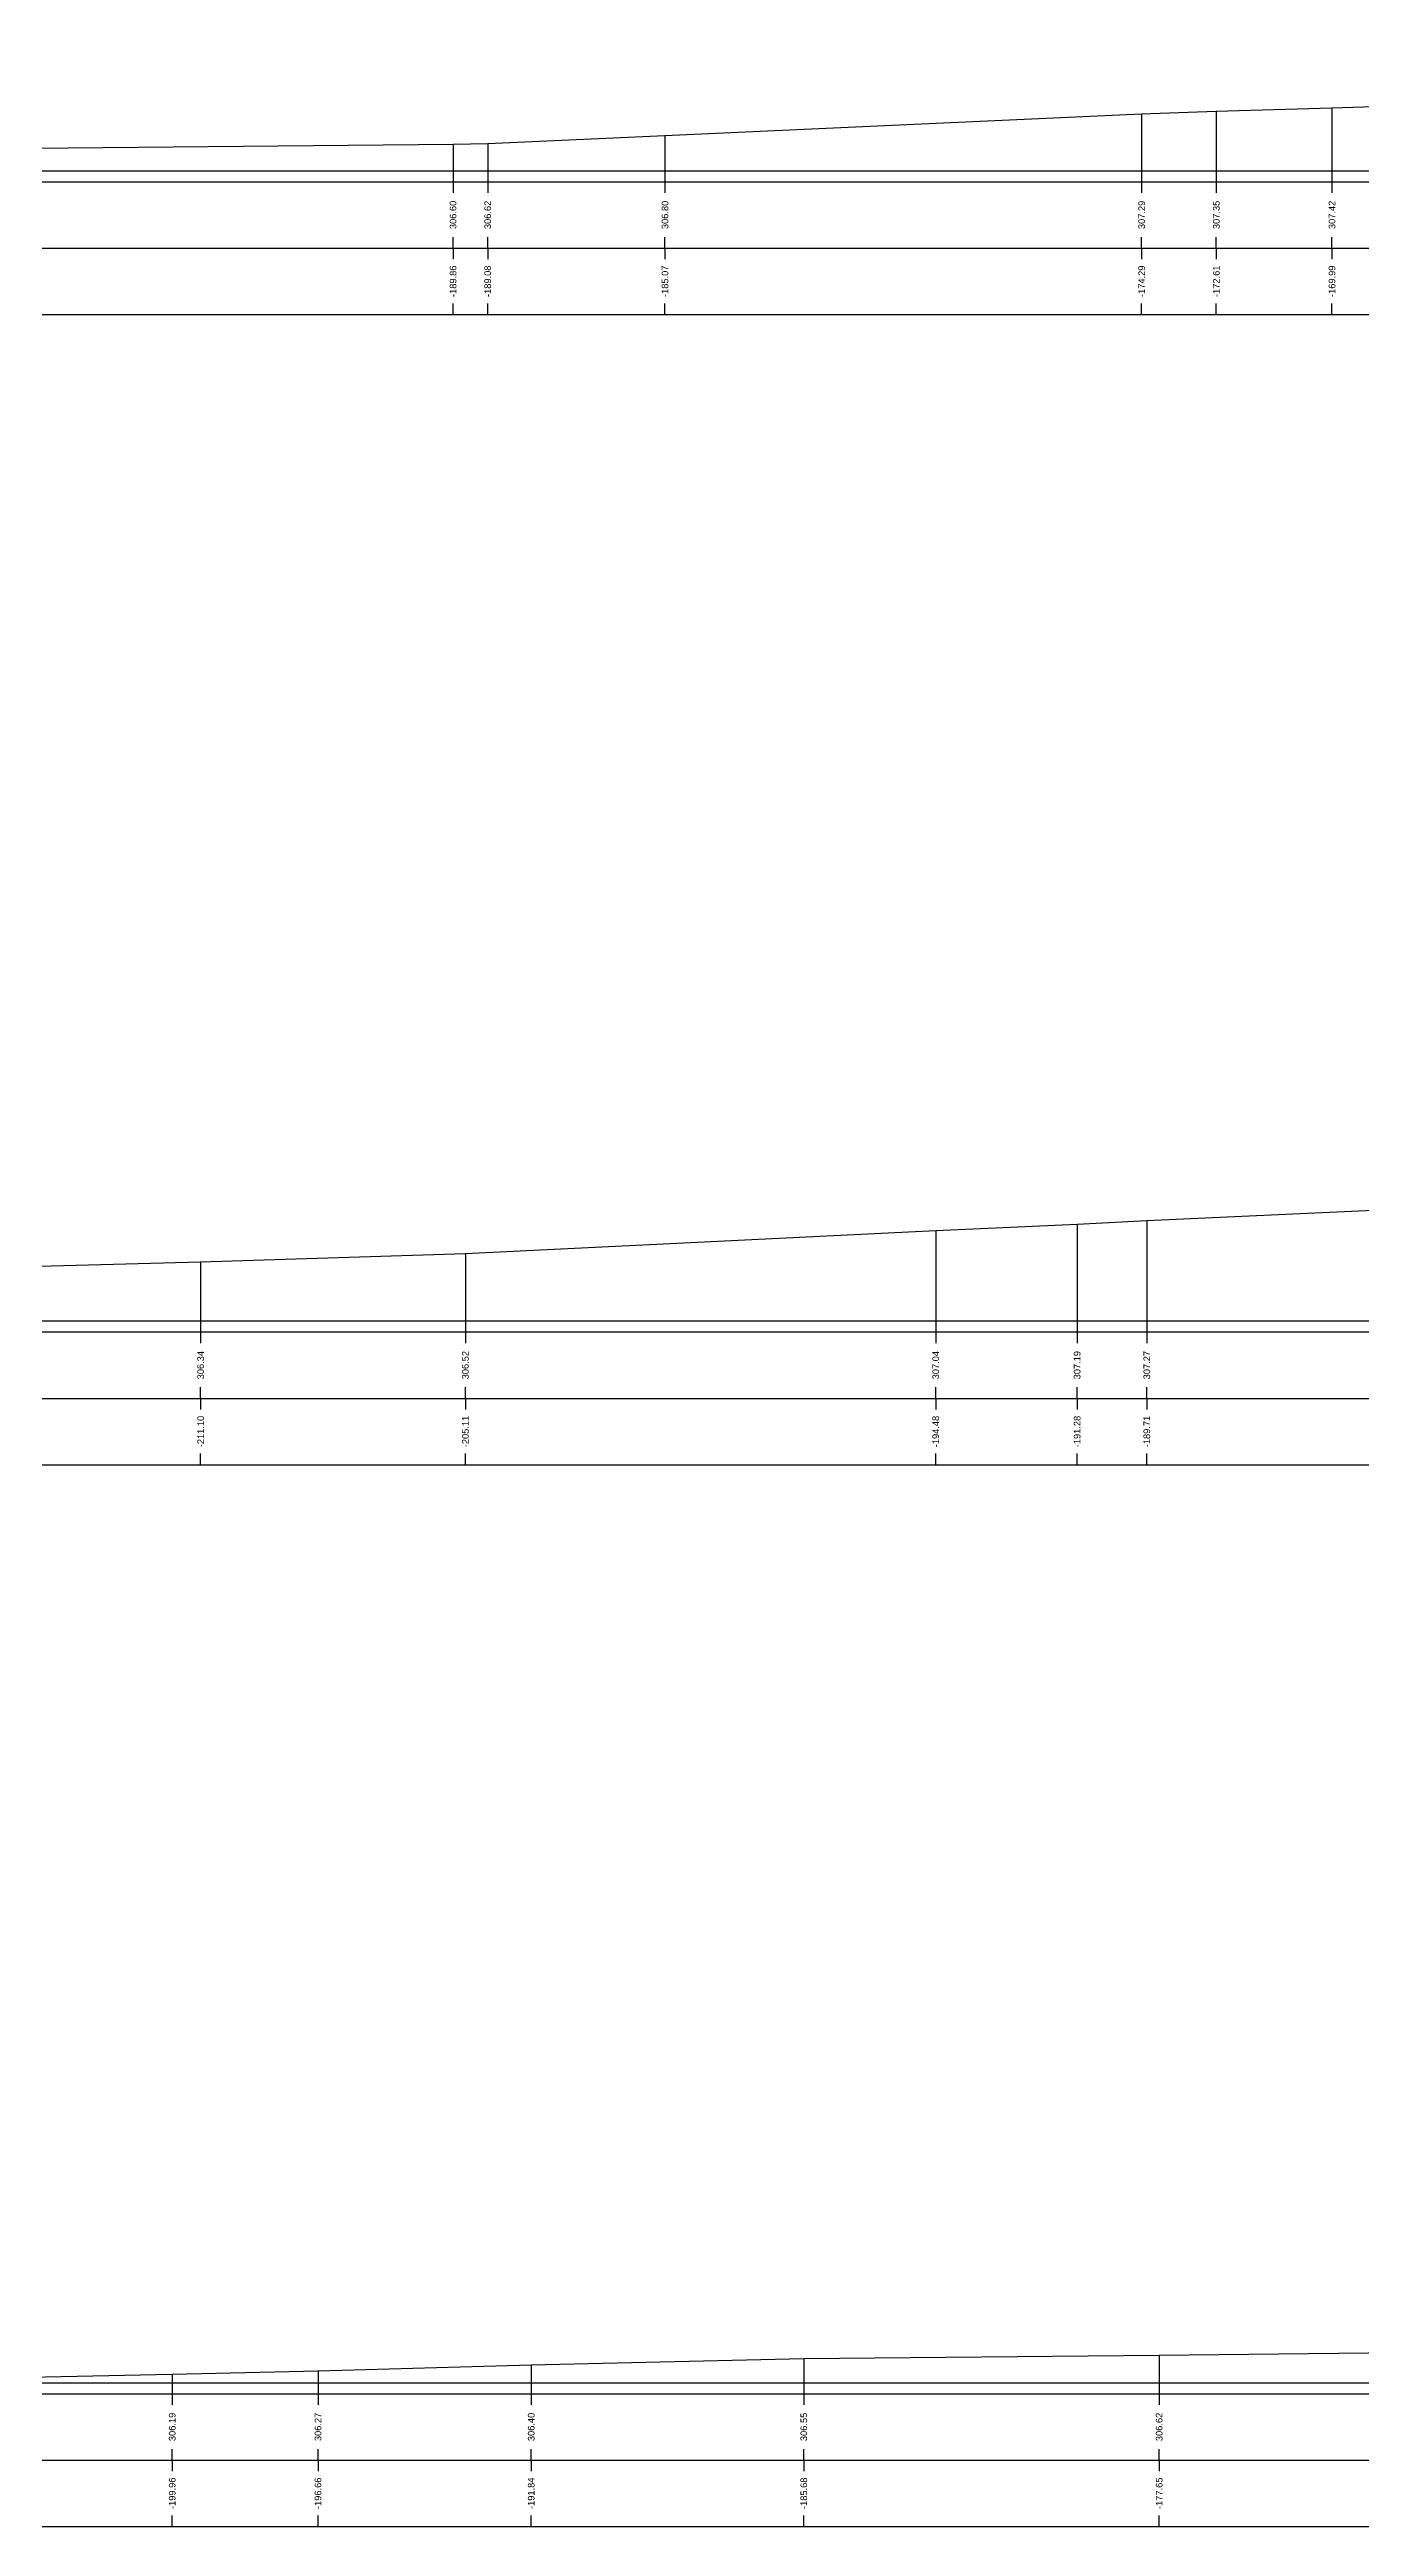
# Model space of a CAD drawing. Header units: millimetres. Extents: x -170 to 301, y 153 to 290.
# Drawn here: x -52 to -22.3, y 227.8 to 283.7 of the extents above; entities that cross this region are included whole.
import ezdxf
from ezdxf.enums import TextEntityAlignment as Align

# ---------------------------------------------------------------- set-up
doc = ezdxf.new("R2010")
doc.units = ezdxf.units.MM
doc.styles.get("Standard").update_dxf_attribs({"font": 'arial.ttf'})

msp = doc.modelspace()

# ---------------------------------------------------------------- linework, layer by layer
at = {"layer": 'band'}
for p, q in [((-42.857, 280.75), (-42.857, 280.5)), ((-42.074, 280.75), (-42.074, 280.5)), ((-38.067, 280.75), (-38.067, 280.5)), ((-27.292, 280.75), (-27.292, 280.5)), ((-25.604, 280.75), (-25.604, 280.5)), ((-22.99, 280.75), (-22.99, 280.5)), ((-42.857, 279.25), (-42.857, 279.5)), ((-42.074, 279.25), (-42.074, 279.5)), ((-38.067, 279.25), (-38.067, 279.5)), ((-27.292, 279.25), (-27.292, 279.5)), ((-25.604, 279.25), (-25.604, 279.5)), ((-22.99, 279.25), (-22.99, 279.5)), ((-42.857, 279.25), (-42.857, 279)), ((-42.074, 279.25), (-42.074, 279)), ((-38.067, 279.25), (-38.067, 279)), ((-27.292, 279.25), (-27.292, 279)), ((-25.604, 279.25), (-25.604, 279)), ((-22.99, 279.25), (-22.99, 279)), ((-42.857, 277.75), (-42.857, 278)), ((-42.074, 277.75), (-42.074, 278)), ((-38.067, 277.75), (-38.067, 278)), ((-27.292, 277.75), (-27.292, 278)), ((-25.604, 277.75), (-25.604, 278)), ((-22.99, 277.75), (-22.99, 278)), ((-48.563, 254.75), (-48.563, 254.5)), ((-42.579, 254.75), (-42.579, 254.5)), ((-31.946, 254.75), (-31.946, 254.5)), ((-28.75, 254.75), (-28.75, 254.5)), ((-27.175, 254.75), (-27.175, 254.5)), ((-48.563, 253.25), (-48.563, 253.5)), ((-48.563, 253.25), (-48.563, 253)), ((-42.579, 253.25), (-42.579, 253.5)), ((-42.579, 253.25), (-42.579, 253)), ((-31.946, 253.25), (-31.946, 253.5)), ((-31.946, 253.25), (-31.946, 253)), ((-28.75, 253.25), (-28.75, 253.5)), ((-28.75, 253.25), (-28.75, 253)), ((-27.175, 253.25), (-27.175, 253.5)), ((-27.175, 253.25), (-27.175, 253)), ((-48.563, 251.75), (-48.563, 252)), ((-42.579, 251.75), (-42.579, 252)), ((-31.946, 251.75), (-31.946, 252)), ((-28.75, 251.75), (-28.75, 252)), ((-27.175, 251.75), (-27.175, 252)), ((-49.206, 230.75), (-49.206, 230.5)), ((-45.91, 230.75), (-45.91, 230.5)), ((-41.091, 230.75), (-41.091, 230.5)), ((-34.929, 230.75), (-34.929, 230.5)), ((-26.896, 230.75), (-26.896, 230.5)), ((-49.206, 229.25), (-49.206, 229.5)), ((-49.206, 229.25), (-49.206, 229)), ((-45.91, 229.25), (-45.91, 229.5)), ((-45.91, 229.25), (-45.91, 229)), ((-41.091, 229.25), (-41.091, 229.5)), ((-41.091, 229.25), (-41.091, 229)), ((-34.929, 229.25), (-34.929, 229.5)), ((-34.929, 229.25), (-34.929, 229)), ((-26.896, 229.25), (-26.896, 229.5)), ((-26.896, 229.25), (-26.896, 229)), ((-49.206, 227.75), (-49.206, 228)), ((-45.91, 227.75), (-45.91, 228)), ((-41.091, 227.75), (-41.091, 228)), ((-34.929, 227.75), (-34.929, 228)), ((-26.896, 227.75), (-26.896, 228))]:
    msp.add_line(p, q, dxfattribs=at)
at = {"layer": 'frame'}
for p, q in [((-154.502, 280.75), (301.326, 280.75)), ((-147.002, 281), (301.326, 281)), ((-154.502, 279.25), (301.326, 279.25)), ((-154.502, 277.75), (301.326, 277.75)), ((-170.035, 254.75), (264.223, 254.75)), ((-162.535, 255), (264.223, 255)), ((-170.035, 253.25), (264.223, 253.25)), ((-170.035, 251.75), (264.223, 251.75)), ((-158.251, 230.75), (260.32, 230.75)), ((-150.751, 231), (260.32, 231)), ((-158.251, 229.25), (260.32, 229.25)), ((-158.251, 227.75), (260.32, 227.75))]:
    msp.add_line(p, q, dxfattribs=at)
at = {"layer": 'marker', "color": 253}
for p, q in [((-27.292, 282.288), (-27.292, 281)), ((-25.604, 282.346), (-25.604, 281)), ((-22.99, 282.424), (-22.99, 281)), ((-38.067, 281.796), (-38.067, 281)), ((-42.857, 281.598), (-42.857, 281)), ((-42.074, 281.615), (-42.074, 281)), ((-42.857, 281), (-42.857, 280.75)), ((-42.074, 281), (-42.074, 280.75)), ((-38.067, 281), (-38.067, 280.75)), ((-27.292, 281), (-27.292, 280.75)), ((-25.604, 281), (-25.604, 280.75)), ((-22.99, 281), (-22.99, 280.75)), ((-31.946, 257.041), (-31.946, 255)), ((-28.75, 257.187), (-28.75, 255)), ((-27.175, 257.271), (-27.175, 255)), ((-42.579, 256.521), (-42.579, 255)), ((-48.563, 256.339), (-48.563, 255)), ((-48.563, 255), (-48.563, 254.75)), ((-42.579, 255), (-42.579, 254.75)), ((-31.946, 255), (-31.946, 254.75)), ((-28.75, 255), (-28.75, 254.75)), ((-27.175, 255), (-27.175, 254.75)), ((-45.91, 231.269), (-45.91, 231)), ((-41.091, 231.405), (-41.091, 231)), ((-34.929, 231.55), (-34.929, 231)), ((-26.896, 231.621), (-26.896, 231)), ((-49.206, 231.193), (-49.206, 231)), ((-49.206, 231), (-49.206, 230.75)), ((-45.91, 231), (-45.91, 230.75)), ((-41.091, 231), (-41.091, 230.75)), ((-34.929, 231), (-34.929, 230.75)), ((-26.896, 231), (-26.896, 230.75))]:
    msp.add_line(p, q, dxfattribs=at)
at = {"layer": 'profile'}
for points in [[(-55.524, 281.479), (-42.857, 281.598), (-42.074, 281.615), (-38.067, 281.796), (-27.292, 282.288), (-25.604, 282.346), (-22.99, 282.424), (-12.243, 282.762), (-6.576, 282.895), (2.305, 283.042), (3.65, 283.062), (14.905, 283.315), (19.127, 283.396), (31.915, 283.438), (33.56, 283.441), (34.14, 283.444), (45.415, 283.547), (48.153, 283.566), (56.49, 283.641), (64.795, 283.706), (70.492, 283.738)], [(-55.324, 256.152), (-48.563, 256.339), (-42.579, 256.521), (-31.946, 257.041), (-28.75, 257.187), (-27.175, 257.271), (-16.603, 257.752), (-13.512, 257.9), (-11.333, 257.982), (-3.296, 258.303), (3.893, 258.442), (8.296, 258.525), (13.131, 258.577), (19.136, 258.632), (26.582, 258.703), (32.97, 258.762), (35.526, 258.783), (40.168, 258.828), (47.829, 258.891), (54.533, 258.94), (59.74, 258.976), (66.374, 259.022)], [(-52.433, 231.127), (-49.206, 231.193), (-45.91, 231.269), (-41.091, 231.405), (-34.929, 231.55), (-26.896, 231.621), (-18.118, 231.717), (-12.952, 231.864), (-3.307, 232.2), (0.344, 232.327), (10.857, 232.722), (12.926, 232.814), (23.797, 233.089), (25.748, 233.109), (37.812, 233.228), (39.826, 233.248), (44.591, 233.304), (54.515, 233.452), (60.247, 233.493), (67.382, 233.575)]]:
    msp.add_lwpolyline(points, dxfattribs=at)

# ---------------------------------------------------------------- texts
for s, p in [('306.60', (-42.857, 280)), ('306.62', (-42.074, 280)), ('306.80', (-38.067, 280)), ('307.29', (-27.292, 280)), ('307.35', (-25.604, 280)), ('307.42', (-22.99, 280)), ('-189.86', (-42.857, 278.5)), ('-189.08', (-42.074, 278.5)), ('-185.07', (-38.067, 278.5)), ('-174.29', (-27.292, 278.5)), ('-172.61', (-25.604, 278.5)), ('-169.99', (-22.99, 278.5)), ('306.34', (-48.563, 254)), ('306.52', (-42.579, 254)), ('307.04', (-31.946, 254)), ('307.19', (-28.75, 254)), ('307.27', (-27.175, 254)), ('-211.10', (-48.563, 252.5)), ('-205.11', (-42.579, 252.5)), ('-194.48', (-31.946, 252.5)), ('-191.28', (-28.75, 252.5)), ('-189.71', (-27.175, 252.5)), ('306.19', (-49.206, 230)), ('306.27', (-45.91, 230)), ('306.40', (-41.091, 230)), ('306.55', (-34.929, 230)), ('306.62', (-26.896, 230)), ('-199.96', (-49.206, 228.5)), ('-196.66', (-45.91, 228.5)), ('-191.84', (-41.091, 228.5)), ('-185.68', (-34.929, 228.5)), ('-177.65', (-26.896, 228.5))]:
    msp.add_text(s, height=0.15, rotation=90).set_placement(p, align=Align.MIDDLE)

doc.saveas('drawing.dxf')
